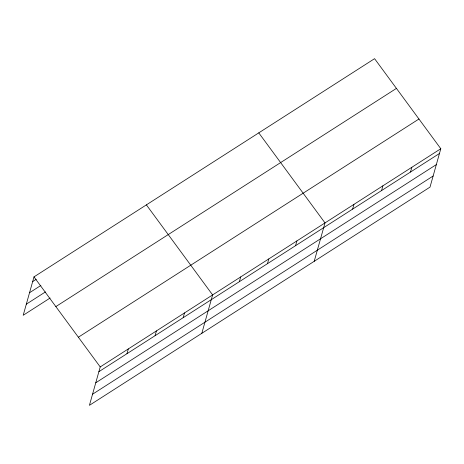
<?xml version="1.0" encoding="UTF-8"?>
<svg xmlns="http://www.w3.org/2000/svg" width="464" height="464" viewBox="0 0 464 464"><rect width="100%" height="100%" fill="white"/><g stroke="black" fill="none" stroke-linecap="round" stroke-linejoin="round"><path stroke-width="0.7" d="M440.8 148.729L100.218 366.931L89.424 405.327L430.006 187.12L440.8 148.729L374.576 58.673L33.994 276.88L23.2 315.271L50.1 298.033M126.979 353.69L128.313 348.934M155.075 335.687L156.414 330.931M183.176 317.683L184.51 312.927M201.817 333.32L212.611 294.924L146.386 204.873M239.372 281.683L240.706 276.921M267.467 263.68L268.807 258.924M295.568 245.676L296.902 240.92M314.209 261.307L325.003 222.917L258.773 132.866M352.617 209.131L353.951 204.369M381.565 190.582L382.899 185.826M410.512 172.034L411.852 167.278M32.654 281.636L36.238 279.34M29.534 292.738L40.896 285.459M26.32 304.169L45.449 291.914M55.848 306.6L396.43 88.392M78.364 337.218L418.946 119.01M98.878 371.693L439.46 153.485M95.764 382.788L436.346 164.587M92.545 394.226L433.127 176.018M33.994 276.88L100.218 366.931"/></g></svg>
